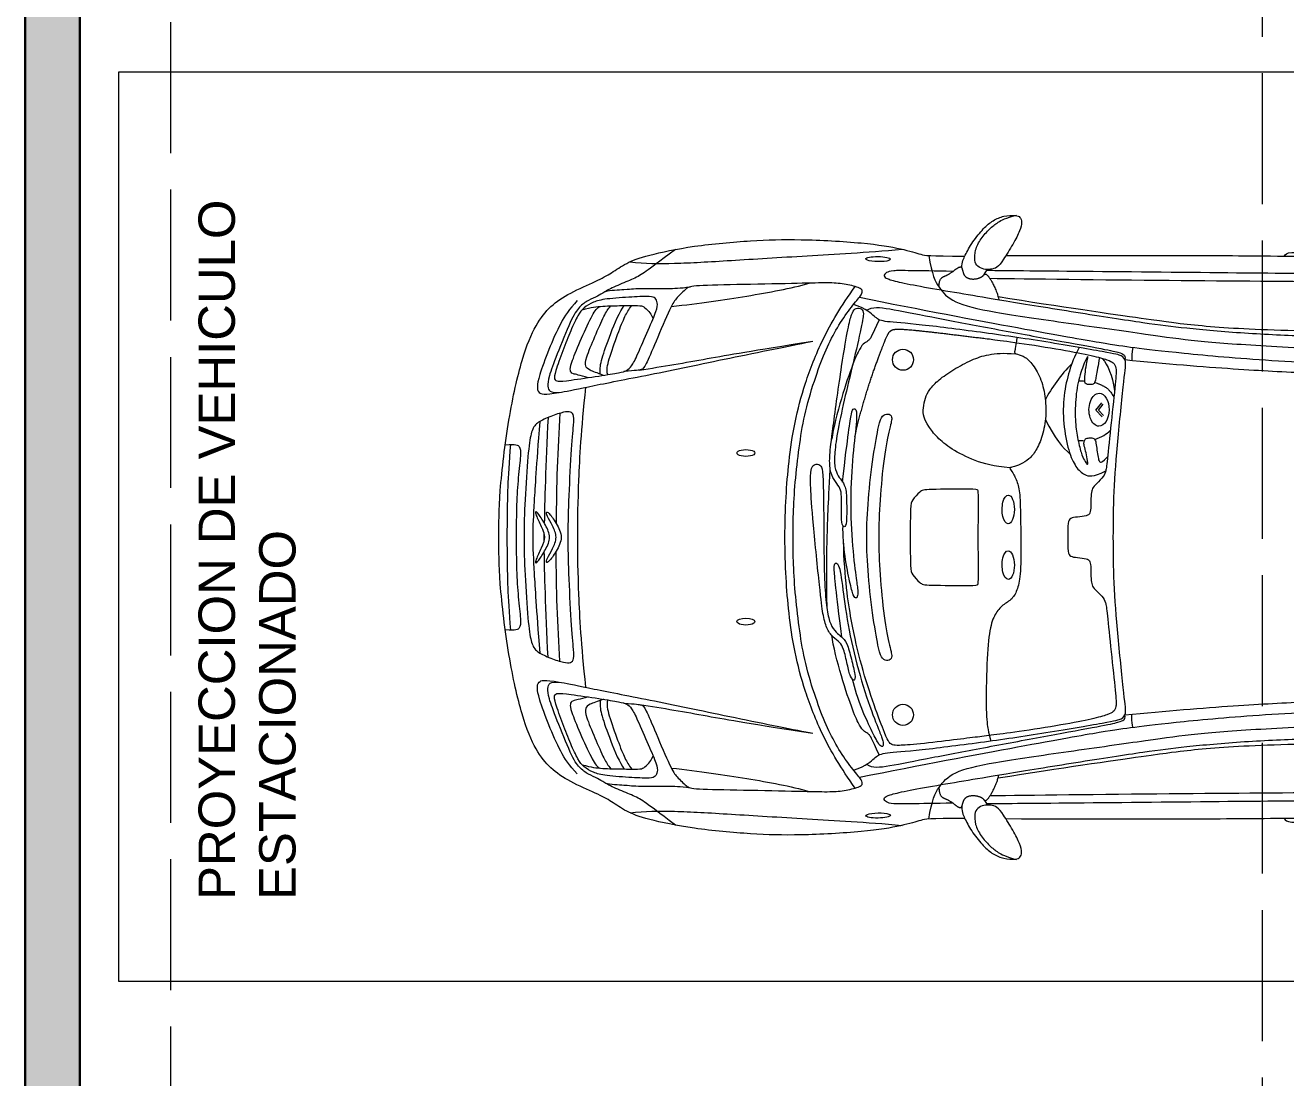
# Model space of a CAD drawing. Header units: metres. Extents: x 42 to 294, y -52 to 32.
# Drawn here: x 131.493 to 134.957, y -16.88 to -13.987 of the extents above; entities that cross this region are included whole.
import ezdxf

# ---------------------------------------------------------------- set-up
doc = ezdxf.new("R2010")
doc.units = ezdxf.units.M
doc.header["$LTSCALE"] = 0.15
doc.linetypes.add('ACAD_ISO02W100', pattern=[15, 12, -3])
doc.layers.get('0').update_dxf_attribs({"lineweight": 20})
for name, color, linetype, lineweight in [('A-WALL', 2, 'Continuous', 30), ('L-DETLGEM', 6, 'Continuous', 9), ('Vista', 2, 'Continuous', 20)]:
    doc.layers.add(name, color=color, linetype=linetype, lineweight=lineweight)
doc.layers.add('MUROS', color=11, linetype='Continuous')
doc.styles.get("Standard").update_dxf_attribs({"font": 'arial.ttf', "height": 0.15})

# ---------------------------------------------------------------- blocks, each defined once
blk = doc.blocks.new('Coche _3_ - Coche _3_-12-01 P_Baja')
at = {"layer": 'L-DETLGEM'}
for p, q in [((-0.172, -0.331), (-0.1895, -0.3494)), ((-0.1681, -0.3348), (-0.1822, -0.3497)), ((-0.1895, -0.3494), (-0.1729, -0.3696)), ((-0.1822, -0.3497), (-0.1687, -0.3661))]:
    blk.add_line(p, q, dxfattribs=at)
for centre, start, end in [((-0.7194, 0.488), 0, 180), ((-0.7194, 0.488), 180, 360), ((-0.7194, -0.488), 0, 180), ((-0.7194, -0.488), 180, 360)]:
    blk.add_arc(centre, 0.0289, start, end, dxfattribs=at)
for centre, major_axis, ratio, start_param, end_param in [((-0.7879, 0.7646), (-0.0339, 0.0006), 0.206201, 0, 3.141593), ((-0.7879, 0.7646), (-0.0339, 0.0006), 0.206201, 3.141593, 6.283185), ((-1.1512, 0.2317), (0.025, 0), 0.377237, 0, 3.141593), ((-1.1512, 0.2317), (0.025, 0), 0.377237, 3.141593, 6.283185), ((-0.4301, 0.0765), (0.0003, 0.0394), 0.426591, 0, 3.141593), ((-0.4301, 0.0765), (0.0003, 0.0394), 0.426591, 3.141593, 6.283185), ((-0.4301, -0.0765), (-0.0003, 0.0394), 0.426591, 0, 3.141593), ((-0.4301, -0.0765), (-0.0003, 0.0394), 0.426591, 3.141593, 6.283185), ((-1.1512, -0.2317), (0.025, 0), 0.377237, 0, 3.141593), ((-1.1512, -0.2317), (-0.025, 0), 0.377237, 0, 3.141593), ((-0.1805, -0.3506), (-0.0003, 0.0454), 0.607888, 0, 3.141593), ((-0.1805, -0.3506), (-0.0003, 0.0454), 0.607888, 3.141593, 6.283185), ((-0.7879, -0.7646), (0.0339, 0.0006), 0.206201, 0, 3.141593), ((-0.7879, -0.7646), (0.0339, 0.0006), 0.206201, 3.141593, 6.283185)]:
    blk.add_ellipse(centre, major_axis=major_axis, ratio=ratio, start_param=start_param, end_param=end_param, dxfattribs=at)
for points in [[(-0.5578, 0.7404), (-0.5566, 0.7579), (-0.55, 0.7729), (-0.5288, 0.8123), (-0.4976, 0.8503), (-0.472, 0.8714), (-0.4429, 0.8843), (-0.4076, 0.8853), (-0.3969, 0.8808), (-0.3923, 0.8672), (-0.3962, 0.8445), (-0.4166, 0.8066), (-0.4448, 0.7596), (-0.4607, 0.7402), (-0.4785, 0.7357), (-0.4976, 0.736), (-0.5155, 0.7438), (-0.5232, 0.759), (-0.5223, 0.7888), (-0.5057, 0.8212), (-0.4808, 0.8487), (-0.4594, 0.8659), (-0.4374, 0.8775), (-0.4076, 0.8853)], [(-0.5578, 0.7404), (-0.5566, 0.7579), (-0.55, 0.7729), (-0.5288, 0.8123), (-0.4976, 0.8503), (-0.472, 0.8714), (-0.4429, 0.8843), (-0.4076, 0.8853), (-0.3969, 0.8808), (-0.3923, 0.8672), (-0.3962, 0.8445), (-0.4166, 0.8066), (-0.4448, 0.7596), (-0.4607, 0.7402), (-0.4785, 0.7357), (-0.4976, 0.736), (-0.5155, 0.7438), (-0.5232, 0.759), (-0.5223, 0.7888), (-0.5057, 0.8212), (-0.4808, 0.8487), (-0.4594, 0.8659), (-0.4374, 0.8775), (-0.4076, 0.8853)], [(-0.55, 0.7729), (-0.65, 0.7729), (-0.6663, 0.7759), (-0.7175, 0.7929), (-0.8198, 0.81), (-1.0106, 0.8203), (-1.1307, 0.8166), (-1.2989, 0.8018), (-1.4279, 0.7744), (-1.4809, 0.7541), (-1.521, 0.7256), (-1.558, 0.7055), (-1.6373, 0.6717), (-1.689, 0.6358), (-1.7281, 0.5883), (-1.7662, 0.4985), (-1.8043, 0.3312), (-1.8307, 0.1104), (-1.8296, 0), (-1.8307, -0.1104), (-1.8043, -0.3312), (-1.7662, -0.4985), (-1.7281, -0.5883), (-1.689, -0.6358), (-1.6373, -0.6717), (-1.558, -0.7055), (-1.521, -0.7256), (-1.4809, -0.7541), (-1.4279, -0.7744), (-1.2989, -0.8018), (-1.1307, -0.8166), (-1.0106, -0.8203), (-0.8198, -0.81), (-0.7175, -0.7929), (-0.6663, -0.7759), (-0.65, -0.7729), (-0.55, -0.7729)], [(-0.4369, 0.7733), (-0.1961, 0.7738), (0.032, 0.7743), (0.2734, 0.7727), (0.6213, 0.7691), (0.7871, 0.7691), (0.8138, 0.7743), (0.9084, 0.7906), (1.0346, 0.8011), (1.1678, 0.8028), (1.3345, 0.7959), (1.445, 0.7842), (1.5003, 0.7732), (1.5992, 0.7395), (1.7068, 0.6947), (1.7502, 0.6717), (1.7578, 0.6636), (1.7671, 0.6409), (1.7933, 0.5351), (1.8088, 0.4246), (1.8255, 0.2637), (1.8302, 0.0996), (1.8299, -0.0003), (1.8302, -0.0996), (1.8255, -0.2637), (1.8088, -0.4246), (1.7933, -0.5351), (1.7671, -0.6409), (1.7578, -0.6636), (1.7502, -0.6717), (1.7068, -0.6947), (1.5992, -0.7395), (1.5003, -0.7732), (1.445, -0.7842), (1.3345, -0.7959), (1.1678, -0.8028), (1.0346, -0.8011), (0.9084, -0.7906), (0.8138, -0.7743), (0.7871, -0.7691), (0.6213, -0.7691), (0.2734, -0.7727), (0.032, -0.7743), (-0.1961, -0.7738), (-0.4369, -0.7733)], [(-1.345, 0.7911), (-1.3935, 0.755), (-1.4292, 0.7267), (-1.4575, 0.7109), (-1.5049, 0.6926), (-1.5432, 0.6735), (-1.5565, 0.6627), (-1.5848, 0.6519), (-1.6089, 0.6344), (-1.6305, 0.6028), (-1.6729, 0.4956), (-1.6946, 0.4391), (-1.6962, 0.4133), (-1.6921, 0.4), (-1.668, 0.395), (-1.5831, 0.415), (-1.4109, 0.4474), (-1.1864, 0.4948), (-1.0134, 0.5297), (-0.9676, 0.5388)], [(-1.4697, 0.7572), (-1.4282, 0.7523), (-1.3539, 0.7515), (-1.201, 0.7602), (-0.9875, 0.7739), (-0.8245, 0.7825), (-0.7214, 0.7919)], [(-0.6483, 0.7745), (-0.6402, 0.7209), (-0.6214, 0.6857), (-0.5859, 0.6445), (-0.4823, 0.6198), (-0.2677, 0.589), (-0.0321, 0.5557), (0.079, 0.5397), (0.2615, 0.5261), (0.5459, 0.5125), (0.6002, 0.51), (0.6199, 0.5187), (0.6285, 0.5433), (0.6248, 0.6654), (0.6217, 0.7695)], [(0.3287, 0.772), (0.3307, 0.7792), (0.3388, 0.7835), (0.4148, 0.7845), (0.5051, 0.7845), (0.548, 0.7835), (0.5605, 0.7806), (0.5641, 0.7748), (0.5637, 0.7699)], [(-0.5819, 0.7309), (-0.6328, 0.7318), (-0.7084, 0.7327), (-0.7486, 0.7335), (-0.7666, 0.7281), (-0.7737, 0.7181), (-0.7649, 0.7105), (-0.7298, 0.7009), (-0.6542, 0.6863), (-0.5513, 0.6692), (-0.4556, 0.653), (-0.2417, 0.6182), (-0.0415, 0.5873), (0.0478, 0.5759), (0.217, 0.5605), (0.3995, 0.5525), (0.5258, 0.5521), (0.5488, 0.5526), (0.5582, 0.5563), (0.5615, 0.5676), (0.5507, 0.6135), (0.5366, 0.6707), (0.5291, 0.7045), (0.5249, 0.719), (0.516, 0.7241), (0.4883, 0.7237), (0.2096, 0.7262), (-0.2835, 0.7311), (-0.4612, 0.7326), (-0.4894, 0.733)], [(-0.6211, 0.689), (-0.6206, 0.6927), (-0.6197, 0.6983), (-0.6186, 0.7029), (-0.6174, 0.7064), (-0.6161, 0.7092), (-0.6146, 0.7114), (-0.613, 0.713), (-0.6114, 0.7143), (-0.6097, 0.7154), (-0.6079, 0.7164), (-0.606, 0.7172), (-0.6041, 0.7181), (-0.6021, 0.7189), (-0.5999, 0.7199), (-0.5977, 0.7209), (-0.5954, 0.7221), (-0.593, 0.7234), (-0.5905, 0.7249), (-0.588, 0.7266), (-0.5855, 0.7283), (-0.5831, 0.73), (-0.5807, 0.7317), (-0.5785, 0.7334), (-0.5765, 0.7349), (-0.5746, 0.7363), (-0.5729, 0.7376), (-0.5714, 0.7387), (-0.57, 0.7396), (-0.5687, 0.7405), (-0.5675, 0.7412), (-0.5664, 0.7418), (-0.5653, 0.7423), (-0.5642, 0.7427), (-0.5632, 0.7429), (-0.5622, 0.743), (-0.5613, 0.743), (-0.5604, 0.7428), (-0.5596, 0.7424), (-0.5588, 0.7418), (-0.5581, 0.7409), (-0.5575, 0.7398), (-0.557, 0.7386), (-0.5565, 0.7371), (-0.5561, 0.7355), (-0.5556, 0.7338), (-0.5551, 0.732), (-0.5546, 0.7301), (-0.554, 0.7281), (-0.5534, 0.7262), (-0.5526, 0.7243), (-0.5518, 0.7224), (-0.5508, 0.7206), (-0.5496, 0.7189), (-0.5482, 0.7172), (-0.5467, 0.7157), (-0.5449, 0.7144), (-0.5429, 0.7132), (-0.5406, 0.7122), (-0.5382, 0.7113), (-0.5356, 0.7107), (-0.5329, 0.7102), (-0.5301, 0.7099), (-0.5273, 0.7098), (-0.5244, 0.7098), (-0.5215, 0.7101), (-0.5187, 0.7104), (-0.5159, 0.711), (-0.5132, 0.7116), (-0.5107, 0.7124), (-0.5084, 0.7132), (-0.5063, 0.7141), (-0.5044, 0.7151), (-0.5028, 0.716), (-0.5014, 0.717), (-0.5003, 0.7179), (-0.4993, 0.7189), (-0.4985, 0.7198), (-0.4977, 0.7206), (-0.497, 0.7213), (-0.4963, 0.722), (-0.4956, 0.7225), (-0.4948, 0.723), (-0.494, 0.7232), (-0.4931, 0.7233), (-0.4922, 0.7233), (-0.4912, 0.723), (-0.4902, 0.7225), (-0.4891, 0.7218), (-0.4879, 0.7209), (-0.4867, 0.7196), (-0.4853, 0.718), (-0.4838, 0.7161), (-0.4822, 0.7137), (-0.4804, 0.7109), (-0.4784, 0.7077), (-0.4761, 0.7039), (-0.4737, 0.6996), (-0.4711, 0.6947), (-0.4683, 0.6893), (-0.4656, 0.6832), (-0.4629, 0.6766), (-0.4602, 0.6693), (-0.4578, 0.6615), (-0.4556, 0.653)], [(-0.4959, 0.7223), (-0.4912, 0.7292), (-0.4912, 0.7292), (-0.4881, 0.7361)], [(-1.4866, 0.4555), (-1.4528, 0.4584), (-1.4365, 0.4598), (-1.4279, 0.4683), (-1.4011, 0.5324), (-1.3559, 0.639), (-1.3428, 0.6567), (-1.3121, 0.6868), (-1.2996, 0.692), (-1.1628, 0.6946), (-0.9943, 0.698), (-0.9223, 0.7), (-0.8823, 0.6973), (-0.8365, 0.6862), (-0.8293, 0.6777), (-0.8339, 0.6646), (-0.864, 0.6306), (-0.9007, 0.5769), (-0.9308, 0.5178), (-0.9589, 0.4445), (-0.9897, 0.345), (-1.0034, 0.2591), (-1.0152, 0.1623), (-1.0211, 0.072), (-1.0218, 0), (-1.0211, -0.072), (-1.0152, -0.1623), (-1.0034, -0.2591), (-0.9897, -0.345), (-0.9589, -0.4445), (-0.9308, -0.5178), (-0.9007, -0.5769), (-0.864, -0.6306), (-0.8339, -0.6646), (-0.8293, -0.6777), (-0.8365, -0.6862), (-0.8823, -0.6973), (-0.9223, -0.7), (-0.9943, -0.698), (-1.1628, -0.6946), (-1.2996, -0.692), (-1.3121, -0.6868), (-1.3428, -0.6567), (-1.3559, -0.639), (-1.4011, -0.5324), (-1.4279, -0.4683), (-1.4365, -0.4598), (-1.4528, -0.4584), (-1.4866, -0.4555)], [(-1.3564, 0.6343), (-1.2776, 0.6427), (-1.1449, 0.6629), (-1.028, 0.6838), (-0.9773, 0.6985)], [(0.5018, 0.7014), (0.3413, 0.703), (0.0432, 0.7043), (-0.3794, 0.7097), (-0.4804, 0.7109)], [(-0.4578, 0.6615), (-0.282, 0.6335), (-0.0064, 0.5937), (0.0582, 0.586), (0.146, 0.5772), (0.256, 0.5714), (0.4208, 0.5661), (0.5255, 0.5655), (0.5399, 0.5657), (0.5445, 0.5719), (0.5428, 0.5838), (0.5276, 0.6306), (0.5075, 0.6819), (0.5018, 0.6962), (0.5014, 0.704), (0.5059, 0.7093), (0.5092, 0.7171), (0.5087, 0.7236)], [(-1.5373, 0.6759), (-1.5242, 0.6793), (-1.4767, 0.6809), (-1.4636, 0.6835), (-1.4307, 0.684), (-1.3631, 0.684), (-1.3334, 0.684), (-1.3037, 0.6888)], [(-0.8507, 0.6892), (-0.89, 0.6348), (-0.944, 0.5427), (-0.9901, 0.4207), (-1.0181, 0.3167), (-1.0341, 0.2047), (-1.0411, 0.1146), (-1.0451, 0), (-1.0411, -0.1146), (-1.0341, -0.2047), (-1.0181, -0.3167), (-0.9901, -0.4207), (-0.944, -0.5427), (-0.89, -0.6348), (-0.8507, -0.6892)], [(-0.8393, 0.6596), (-0.6705, 0.6256), (-0.3619, 0.5678), (-0.1561, 0.5312), (-0.0926, 0.5227), (0.0328, 0.5072), (0.2837, 0.4847), (0.5994, 0.472), (0.9697, 0.462), (1.2573, 0.4563), (1.4779, 0.4501)], [(-1.6145, 0.6505), (-1.6376, 0.6267), (-1.66, 0.5914), (-1.6939, 0.5164), (-1.7213, 0.4385), (-1.7256, 0.414), (-1.7227, 0.3967), (-1.7061, 0.3902), (-1.6642, 0.3984)], [(-1.5849, 0.4387), (-1.6089, 0.4455), (-1.6298, 0.4492), (-1.6347, 0.4573), (-1.6335, 0.4737), (-1.6081, 0.5367), (-1.5741, 0.6111), (-1.5623, 0.6279), (-1.554, 0.6344)], [(-1.6013, 0.6252), (-1.5762, 0.6324), (-1.5467, 0.6357), (-1.4907, 0.6369), (-1.4424, 0.6373), (-1.433, 0.6353), (-1.4174, 0.621), (-1.4109, 0.6115), (-1.4059, 0.6016)], [(-1.5427, 0.4451), (-1.5602, 0.452), (-1.5836, 0.459), (-1.593, 0.4696), (-1.5926, 0.4888), (-1.5664, 0.5518), (-1.539, 0.6136), (-1.5308, 0.6267), (-1.522, 0.6361)], [(-1.5515, 0.4486), (-1.5529, 0.4651), (-1.5492, 0.4856), (-1.5255, 0.5551), (-1.498, 0.621), (-1.4855, 0.6369)], [(-1.531, 0.447), (-1.5345, 0.4606), (-1.53, 0.4831), (-1.5025, 0.5629), (-1.4825, 0.6111), (-1.4739, 0.625), (-1.4648, 0.637)], [(-0.8551, 0.64), (-0.8176, 0.6268), (-0.7962, 0.6043), (-0.7783, 0.592), (-0.7019, 0.5886), (-0.5155, 0.565), (-0.3426, 0.5404), (-0.1427, 0.5056), (-0.118, 0.5), (-0.1046, 0.4865), (-0.1102, 0.4528), (-0.1293, 0.2665), (-0.1405, 0.1217), (-0.1416, 0), (-0.1405, -0.1217), (-0.1293, -0.2665), (-0.1102, -0.4528), (-0.1046, -0.4865), (-0.118, -0.5), (-0.1427, -0.5056), (-0.3426, -0.5404), (-0.5155, -0.565), (-0.7019, -0.5886), (-0.7783, -0.592), (-0.7962, -0.6043), (-0.8176, -0.6268), (-0.8551, -0.64)], [(-0.8194, 0.624), (-0.8033, 0.6344), (-0.7659, 0.6305), (-0.6465, 0.6064), (-0.4901, 0.5768), (-0.3176, 0.5449), (-0.1703, 0.5179), (-0.1226, 0.5076), (-0.1116, 0.5022), (-0.108, 0.4959), (-0.1093, 0.4884)], [(-0.7845, 0.598), (-0.8066, 0.5507), (-0.812, 0.5398), (-0.8257, 0.5354), (-0.8383, 0.5196), (-0.8553, 0.4824), (-0.8887, 0.3871), (-0.9111, 0.299), (-0.9153, 0.2694)], [(-0.8874, 0.2745), (-0.8964, 0.2084), (-0.9052, 0.1263), (-0.9096, 0.0821), (-0.9061, 0.068), (-0.8928, 0.0733), (-0.8822, 0.1651), (-0.8637, 0.2844), (-0.8292, 0.4133), (-0.7903, 0.5197), (-0.777, 0.5498), (-0.7726, 0.5692), (-0.7746, 0.5769), (-0.7839, 0.5732), (-0.8019, 0.5397), (-0.8323, 0.4753), (-0.8527, 0.4152), (-0.8578, 0.3909)], [(-0.8516, -0.2762), (-0.8512, -0.2778), (-0.8477, -0.2935), (-0.8442, -0.3087), (-0.8405, -0.3235), (-0.8367, -0.338), (-0.8329, -0.3523), (-0.8288, -0.3665), (-0.8247, -0.3806), (-0.8205, -0.3946), (-0.8162, -0.4084), (-0.8119, -0.4219), (-0.8075, -0.435), (-0.8032, -0.4478), (-0.799, -0.4602), (-0.7947, -0.4721), (-0.7906, -0.4834), (-0.7867, -0.4942), (-0.7829, -0.5042), (-0.7794, -0.5135), (-0.7761, -0.522), (-0.7731, -0.5295), (-0.7704, -0.5362), (-0.7681, -0.5418), (-0.7661, -0.5466), (-0.7644, -0.5505), (-0.7629, -0.5537), (-0.7616, -0.5564), (-0.7605, -0.5586), (-0.7594, -0.5604), (-0.7584, -0.5619), (-0.7575, -0.5632), (-0.7565, -0.5644), (-0.7555, -0.5655), (-0.7545, -0.5664), (-0.7535, -0.5672), (-0.7525, -0.568), (-0.7514, -0.5686), (-0.7503, -0.5692), (-0.7491, -0.5698), (-0.7479, -0.5703), (-0.7465, -0.5707), (-0.7449, -0.5711), (-0.7431, -0.5714), (-0.741, -0.5716), (-0.7385, -0.5718), (-0.7356, -0.5719), (-0.7324, -0.572), (-0.7286, -0.572), (-0.7242, -0.5718), (-0.7191, -0.5716), (-0.7134, -0.5713), (-0.7068, -0.5708), (-0.6993, -0.5702), (-0.6909, -0.5695), (-0.6814, -0.5686), (-0.6711, -0.5675), (-0.6599, -0.5663), (-0.6481, -0.565), (-0.6357, -0.5636), (-0.6228, -0.5621), (-0.6096, -0.5606), (-0.5961, -0.559), (-0.5825, -0.5573), (-0.5687, -0.5556), (-0.5548, -0.5539), (-0.5406, -0.5522), (-0.5263, -0.5504), (-0.5118, -0.5487), (-0.4971, -0.5469), (-0.4821, -0.5451), (-0.4098, -0.5357), (-0.2768, -0.5152), (-0.196, -0.4988), (-0.1543, -0.4872), (-0.1406, -0.4798), (-0.1327, -0.4682), (-0.1337, -0.4344), (-0.148, -0.3134), (-0.1585, -0.2015), (-0.1622, -0.1788), (-0.1701, -0.163), (-0.1934, -0.1424), (-0.2001, -0.1316), (-0.2028, -0.1158), (-0.2028, -0.0842), (-0.2044, -0.0652), (-0.2128, -0.0583), (-0.2413, -0.0557), (-0.2603, -0.053), (-0.2661, -0.0435), (-0.2667, 0), (-0.2661, 0.0435), (-0.2603, 0.053), (-0.2413, 0.0557), (-0.2128, 0.0583), (-0.2044, 0.0652), (-0.2028, 0.0842), (-0.2028, 0.1158), (-0.2001, 0.1316), (-0.1934, 0.1424), (-0.1701, 0.163), (-0.1622, 0.1788), (-0.1585, 0.2015), (-0.148, 0.3134), (-0.1337, 0.4344), (-0.1327, 0.4682), (-0.1406, 0.4798), (-0.1543, 0.4872), (-0.196, 0.4988), (-0.2768, 0.5152), (-0.4098, 0.5357), (-0.4821, 0.5451), (-0.5224, 0.5499), (-0.5974, 0.5593), (-0.7019, 0.5712), (-0.7403, 0.5726), (-0.7508, 0.5698), (-0.7584, 0.5636), (-0.7664, 0.547), (-0.7982, 0.4654), (-0.8344, 0.3528), (-0.8614, 0.2372), (-0.88, 0.1152), (-0.883, 0.0094)], [(-0.4065, -0.5492), (-0.4099, -0.5177), (-0.4142, -0.5095), (-0.411, -0.5038), (-0.3892, -0.5004), (-0.3655, -0.4805), (-0.3402, -0.4398), (-0.3281, -0.3889), (-0.3247, -0.3331), (-0.3354, -0.2774), (-0.3538, -0.2359), (-0.3727, -0.2141), (-0.3965, -0.1996), (-0.4193, -0.1928), (-0.426, -0.1912), (-0.4256, -0.1876), (-0.4156, -0.1755), (-0.401, -0.1428), (-0.3968, -0.1047), (-0.3953, 0), (-0.3953, 0.1023), (-0.4038, 0.1423), (-0.4183, 0.1713), (-0.4456, 0.1849), (-0.4669, 0.2105), (-0.4814, 0.248), (-0.4899, 0.3382), (-0.4916, 0.4903), (-0.4855, 0.5319), (-0.4821, 0.5451), (-0.4779, 0.5594)], [(-0.4065, -0.5492), (-0.4099, -0.5177), (-0.4142, -0.5095), (-0.411, -0.5038), (-0.3892, -0.5004), (-0.3655, -0.4805), (-0.3402, -0.4398), (-0.3281, -0.3889), (-0.3247, -0.3331), (-0.3354, -0.2774), (-0.3538, -0.2359), (-0.3727, -0.2141), (-0.3965, -0.1996), (-0.4193, -0.1928), (-0.426, -0.1912), (-0.4256, -0.1876), (-0.4156, -0.1755), (-0.401, -0.1428), (-0.3968, -0.1047), (-0.3953, 0), (-0.3953, 0.1023), (-0.4038, 0.1423), (-0.4183, 0.1713), (-0.4456, 0.1849), (-0.4669, 0.2105), (-0.4814, 0.248), (-0.4899, 0.3382), (-0.4916, 0.4903), (-0.4855, 0.5319), (-0.4821, 0.5451), (-0.4779, 0.5594)], [(-1.4441, 0.4597), (-1.379, 0.4693), (-1.2565, 0.4912), (-1.138, 0.5124), (-0.9676, 0.5388)], [(-0.088, 0.5223), (-0.0903, 0.502), (-0.0903, 0.502), (-0.0904, 0.4865)], [(-0.1093, 0.4884), (0.0033, 0.4768), (0.2114, 0.4609), (0.3836, 0.4519), (0.6568, 0.4429), (0.9817, 0.4332), (1.2872, 0.4263), (1.3521, 0.4247)], [(-1.591, 0.4124), (-1.6037, 0.2916), (-1.6117, 0.1463), (-1.6144, 0), (-1.6117, -0.1463), (-1.6037, -0.2916), (-1.591, -0.4124)], [(-0.8738, 0.2932), (-0.8693, 0.3035), (-0.861, 0.3347), (-0.8495, 0.3815), (-0.8522, 0.3974), (-0.8646, 0.3851), (-0.8716, 0.3515), (-0.8831, 0.3029), (-0.892, 0.2897), (-0.9123, 0.2747), (-0.93, 0.2508), (-0.9397, 0.2128), (-0.9467, 0.1554), (-0.968, -0.0524), (-0.9721, -0.1143), (-0.973, -0.1358)], [(-1.7581, 0.1042), (-1.7561, 0.1434), (-1.7501, 0.2347), (-1.7419, 0.2892), (-1.7301, 0.3128), (-1.6992, 0.3282), (-1.6565, 0.3437), (-1.6356, 0.3464), (-1.6238, 0.34), (-1.6238, 0.3164), (-1.6311, 0.2402), (-1.6384, 0.0895), (-1.6402, 0), (-1.639, -0.0597), (-1.6375, -0.0997)], [(-1.7176, -0.3183), (-1.7277, -0.19), (-1.734, -0.0893), (-1.7385, 0), (-1.734, 0.0893), (-1.7277, 0.19), (-1.7176, 0.3183)], [(-1.6949, 0.3292), (-1.7017, 0.2008), (-1.7046, 0.0894), (-1.7052, 0.0396)], [(-1.6622, 0.3409), (-1.6688, 0.243), (-1.6724, 0.1394), (-1.6724, 0.0397)], [(-0.7821, 0.103), (-0.7796, 0.1401), (-0.7725, 0.2223), (-0.7545, 0.3062), (-0.747, 0.3328), (-0.7608, 0.3413), (-0.7768, 0.3349), (-0.7853, 0.3147), (-0.8012, 0.2276), (-0.8161, 0.1011), (-0.8204, 0), (-0.8175, -0.0674), (-0.8143, -0.1053)], [(-0.973, -0.1358), (-0.9738, -0.1573), (-0.9733, -0.1814), (-0.9688, -0.1982), (-0.9538, -0.2026), (-0.9414, -0.1955), (-0.9388, -0.169), (-0.937, -0.0639), (-0.937, 0.043), (-0.9344, 0.1422), (-0.9282, 0.2031), (-0.9194, 0.2411), (-0.9026, 0.2623), (-0.8884, 0.2729), (-0.8784, 0.2829), (-0.8738, 0.2932)], [(-1.8117, -0.2542), (-1.7828, -0.2565), (-1.7719, -0.2511), (-1.7691, -0.2311), (-1.7773, -0.1648), (-1.7819, -0.0922), (-1.7828, 0), (-1.7819, 0.0922), (-1.7773, 0.1648), (-1.7691, 0.2311), (-1.7719, 0.2511), (-1.7828, 0.2565), (-1.8117, 0.2542)], [(-1.7973, 0.2554), (-1.8055, 0.1558), (-1.8064, 0.055), (-1.8073, 0), (-1.8064, -0.055), (-1.8055, -0.1558), (-1.7973, -0.2554)], [(-0.9282, 0.1961), (-0.9287, 0.096), (-0.9287, 0.0405), (-0.9277, 0), (-0.9252, -0.0844), (-0.9192, -0.1867)], [(-0.8853, -0.1516), (-0.8784, -0.2179), (-0.8675, -0.2998), (-0.8613, -0.3438), (-0.8545, -0.3567), (-0.8429, -0.3484), (-0.8544, -0.2566), (-0.8646, -0.1364), (-0.8617, -0.0029), (-0.8492, 0.1097), (-0.8434, 0.142), (-0.8437, 0.1619), (-0.8475, 0.1689), (-0.8557, 0.1631), (-0.8652, 0.1263), (-0.8794, 0.0565), (-0.885, -0.0067), (-0.8842, -0.0315)], [(-1.6375, -0.0997), (-1.636, -0.1397), (-1.6311, -0.2402), (-1.6238, -0.3164), (-1.6238, -0.34), (-1.6356, -0.3464), (-1.6565, -0.3437), (-1.6992, -0.3282), (-1.7301, -0.3128), (-1.7419, -0.2892), (-1.7501, -0.2347), (-1.7592, -0.0977), (-1.7619, 0), (-1.7601, 0.0651), (-1.7581, 0.1042)], [(-0.6985, 0.0766), (-0.6979, 0.0932), (-0.6964, 0.0999), (-0.6709, 0.1283), (-0.6602, 0.1319), (-0.5204, 0.1331), (-0.5127, 0.1307), (-0.5116, 0.1206), (-0.5127, 0), (-0.512, -0.0804), (-0.512, -0.1022)], [(-1.7138, 0.0298), (-1.7188, 0.0406), (-1.7301, 0.0647), (-1.7301, 0.0718), (-1.7229, 0.0682), (-1.701, 0.033), (-1.6858, 0), (-1.696, -0.022), (-1.7022, -0.0334)], [(-1.6727, 0.0382), (-1.6797, 0.0499), (-1.6943, 0.0705), (-1.701, 0.0691), (-1.6984, 0.0607), (-1.6827, 0.0316), (-1.668, 0), (-1.6778, -0.0211), (-1.6829, -0.0312)], [(-0.8143, -0.1053), (-0.8112, -0.1433), (-0.8012, -0.2276), (-0.7853, -0.3147), (-0.7768, -0.3349), (-0.7608, -0.3413), (-0.747, -0.3328), (-0.7545, -0.3062), (-0.7725, -0.2223), (-0.7832, -0.099), (-0.7874, 0), (-0.7846, 0.066), (-0.7821, 0.103)], [(-0.512, -0.1022), (-0.512, -0.124), (-0.5127, -0.1307), (-0.5204, -0.1331), (-0.6602, -0.1319), (-0.6709, -0.1283), (-0.6964, -0.0999), (-0.6987, -0.0899), (-0.6999, 0), (-0.6991, 0.0599), (-0.6985, 0.0766)], [(-1.6829, -0.0312), (-1.6879, -0.0413), (-1.6984, -0.0607), (-1.701, -0.0691), (-1.6943, -0.0705), (-1.6724, -0.0397), (-1.6519, 0), (-1.6656, 0.0264), (-1.6727, 0.0382)], [(-1.6829, -0.0312), (-1.6879, -0.0413), (-1.6984, -0.0607), (-1.701, -0.0691), (-1.6943, -0.0705), (-1.6724, -0.0397), (-1.6519, 0), (-1.6656, 0.0264), (-1.6727, 0.0382)], [(-1.7022, -0.0334), (-1.7083, -0.0447), (-1.7229, -0.0682), (-1.7301, -0.0718), (-1.7301, -0.0647), (-1.7131, -0.0285), (-1.7001, 0), (-1.7088, 0.019), (-1.7138, 0.0298)], [(-1.7066, -0.0129), (-1.7067, -0.0041), (-1.7067, -0.0041), (-1.7067, 0.0127)], [(-0.8766, -0.1302), (-0.8746, -0.1191), (-0.874, -0.0868), (-0.8739, -0.0386), (-0.8803, -0.0238), (-0.8894, -0.0387), (-0.8883, -0.073), (-0.8879, -0.1229), (-0.8934, -0.1379), (-0.9095, -0.1573), (-0.921, -0.1847), (-0.9215, -0.2239), (-0.9147, -0.2814), (-0.886, -0.4883), (-0.8753, -0.5493), (-0.8711, -0.5704)], [(-1.6949, -0.3292), (-1.7017, -0.2008), (-1.7046, -0.0894), (-1.7052, -0.0396)], [(-1.6622, -0.3409), (-1.6688, -0.243), (-1.6724, -0.1394), (-1.6724, -0.0397)], [(-0.8711, -0.5704), (-0.8668, -0.5915), (-0.8605, -0.6148), (-0.8523, -0.6301), (-0.8366, -0.6308), (-0.8263, -0.621), (-0.83, -0.5946), (-0.8532, -0.4921), (-0.8786, -0.3883), (-0.8996, -0.2913), (-0.908, -0.2306), (-0.9084, -0.1916), (-0.8972, -0.167), (-0.8859, -0.1534), (-0.8786, -0.1413), (-0.8766, -0.1302)], [(-0.2352, -0.5215), (-0.249, -0.4963), (-0.2627, -0.4587), (-0.2791, -0.3909), (-0.2798, -0.3128), (-0.2648, -0.234), (-0.2442, -0.1909), (-0.2216, -0.1703), (-0.1976, -0.1642), (-0.1622, -0.1824)], [(-0.426, -0.1912), (-0.4693, -0.1946), (-0.5236, -0.2092), (-0.5884, -0.2428), (-0.6274, -0.2752), (-0.6501, -0.3059), (-0.6635, -0.3304), (-0.6642, -0.3554), (-0.6587, -0.3835), (-0.6477, -0.406), (-0.6226, -0.4323), (-0.5817, -0.461), (-0.5292, -0.489), (-0.4877, -0.5031), (-0.4425, -0.5074), (-0.411, -0.5038)], [(-0.1794, -0.4939), (-0.1831, -0.4706), (-0.1891, -0.4398), (-0.1922, -0.4221), (-0.1983, -0.42), (-0.2084, -0.4191), (-0.2168, -0.4214), (-0.2201, -0.4264), (-0.2201, -0.4339), (-0.2178, -0.462), (-0.2123, -0.4885), (-0.2113, -0.4943), (-0.2116, -0.4976), (-0.2137, -0.4947), (-0.2343, -0.4482), (-0.2454, -0.3889), (-0.2467, -0.319), (-0.2403, -0.2749), (-0.2295, -0.2294), (-0.2208, -0.2102), (-0.2127, -0.1991), (-0.2109, -0.2013), (-0.2119, -0.2088), (-0.2155, -0.2325), (-0.2221, -0.252), (-0.2221, -0.2618), (-0.22, -0.2694), (-0.212, -0.2736), (-0.1958, -0.2732), (-0.1899, -0.2673), (-0.1878, -0.2507), (-0.1848, -0.2287), (-0.1818, -0.2108), (-0.1772, -0.2049), (-0.1708, -0.2075), (-0.1569, -0.2209)], [(-0.328, -0.3227), (-0.3038, -0.2743), (-0.2782, -0.244), (-0.2604, -0.2292)], [(-0.7845, -0.598), (-0.8066, -0.5507), (-0.812, -0.5398), (-0.8257, -0.5354), (-0.8383, -0.5196), (-0.8553, -0.4824), (-0.8887, -0.3871), (-0.9111, -0.299), (-0.9153, -0.2694)], [(-0.2379, -0.2663), (-0.2282, -0.2658), (-0.2282, -0.2658), (-0.2209, -0.2655)], [(-0.1924, -0.269), (-0.1734, -0.2755), (-0.1594, -0.2835), (-0.1496, -0.2934)], [(-0.2558, -0.4759), (-0.2848, -0.4495), (-0.3121, -0.4085), (-0.3283, -0.378)], [(-1.6145, -0.6505), (-1.6376, -0.6267), (-1.66, -0.5914), (-1.6939, -0.5164), (-1.7213, -0.4385), (-1.7256, -0.414), (-1.7227, -0.3967), (-1.7061, -0.3902), (-1.6642, -0.3984)], [(-1.345, -0.7911), (-1.3935, -0.755), (-1.4292, -0.7267), (-1.4575, -0.7109), (-1.5049, -0.6926), (-1.5432, -0.6735), (-1.5565, -0.6627), (-1.5848, -0.6519), (-1.6089, -0.6344), (-1.6305, -0.6028), (-1.6729, -0.4956), (-1.6946, -0.4391), (-1.6962, -0.4133), (-1.6921, -0.4), (-1.668, -0.395), (-1.5831, -0.415), (-1.4109, -0.4474), (-1.1864, -0.4948), (-1.0134, -0.5297), (-0.9676, -0.5388)], [(-0.1924, -0.4256), (-0.1893, -0.4247), (-0.1857, -0.4235), (-0.1823, -0.4222), (-0.1791, -0.4209), (-0.176, -0.4195), (-0.1731, -0.4181), (-0.1702, -0.4166), (-0.1675, -0.4152), (-0.1649, -0.4137), (-0.1625, -0.4122), (-0.1601, -0.4107), (-0.1577, -0.4091), (-0.1553, -0.407), (-0.1528, -0.4045), (-0.15, -0.4013), (-0.1469, -0.3971), (-0.1435, -0.392), (-0.1396, -0.3856)], [(-0.1715, -0.4918), (-0.156, -0.4719), (-0.1445, -0.447), (-0.1376, -0.4038)], [(-1.5849, -0.4387), (-1.6089, -0.4455), (-1.6298, -0.4492), (-1.6347, -0.4573), (-1.6335, -0.4737), (-1.6081, -0.5367), (-1.5741, -0.6111), (-1.5623, -0.6279), (-1.554, -0.6344)], [(-1.5427, -0.4451), (-1.5602, -0.452), (-1.5836, -0.459), (-1.593, -0.4696), (-1.5926, -0.4888), (-1.5664, -0.5518), (-1.539, -0.6136), (-1.5308, -0.6267), (-1.522, -0.6361)], [(-1.5515, -0.4486), (-1.5529, -0.4651), (-1.5492, -0.4856), (-1.5255, -0.5551), (-1.498, -0.621), (-1.4855, -0.6369)], [(-1.531, -0.447), (-1.5345, -0.4606), (-1.53, -0.4831), (-1.5025, -0.5629), (-1.4825, -0.6111), (-1.4739, -0.625), (-1.4648, -0.637)], [(-0.8393, -0.6596), (-0.6705, -0.6256), (-0.3619, -0.5678), (-0.1561, -0.5312), (-0.0926, -0.5227), (0.0328, -0.5072), (0.2837, -0.4847), (0.5994, -0.472), (0.9697, -0.462), (1.2573, -0.4563), (1.4779, -0.4501)], [(-0.2363, -0.4299), (-0.2257, -0.4297), (-0.2257, -0.4297), (-0.22, -0.4294)], [(-0.1093, -0.4884), (0.0033, -0.4768), (0.2114, -0.4609), (0.3836, -0.4519), (0.6568, -0.4429), (0.9817, -0.4332), (1.2872, -0.4263), (1.3521, -0.4247)], [(-1.4441, -0.4597), (-1.379, -0.4693), (-1.2565, -0.4912), (-1.138, -0.5124), (-0.9676, -0.5388)], [(-0.8194, -0.624), (-0.8033, -0.6344), (-0.7659, -0.6305), (-0.6465, -0.6064), (-0.4901, -0.5768), (-0.3176, -0.5449), (-0.1703, -0.5179), (-0.1226, -0.5076), (-0.1116, -0.5022), (-0.108, -0.4959), (-0.1093, -0.4884)], [(-0.6483, -0.7745), (-0.6402, -0.7209), (-0.6214, -0.6857), (-0.5859, -0.6445), (-0.4823, -0.6198), (-0.2677, -0.589), (-0.0321, -0.5557), (0.079, -0.5397), (0.2615, -0.5261), (0.5459, -0.5125), (0.6002, -0.51), (0.6199, -0.5187), (0.6285, -0.5433), (0.6248, -0.6654), (0.6217, -0.7695)], [(-0.088, -0.5223), (-0.0903, -0.502), (-0.0903, -0.502), (-0.0904, -0.4865)], [(-0.5819, -0.7309), (-0.6328, -0.7318), (-0.7084, -0.7327), (-0.7486, -0.7335), (-0.7666, -0.7281), (-0.7737, -0.7181), (-0.7649, -0.7105), (-0.7298, -0.7009), (-0.6542, -0.6863), (-0.5513, -0.6692), (-0.4556, -0.653), (-0.2417, -0.6182), (-0.0415, -0.5873), (0.0478, -0.5759), (0.217, -0.5605), (0.3995, -0.5525), (0.5258, -0.5521), (0.5488, -0.5526), (0.5582, -0.5563), (0.5615, -0.5676), (0.5507, -0.6135), (0.5366, -0.6707), (0.5291, -0.7045), (0.5249, -0.719), (0.516, -0.7241), (0.4883, -0.7237), (0.2096, -0.7262), (-0.2835, -0.7311), (-0.4612, -0.7326), (-0.4894, -0.733)], [(-0.4578, -0.6615), (-0.282, -0.6335), (-0.0064, -0.5937), (0.0582, -0.586), (0.146, -0.5772), (0.256, -0.5714), (0.4208, -0.5661), (0.5255, -0.5655), (0.5399, -0.5657), (0.5445, -0.5719), (0.5428, -0.5838), (0.5276, -0.6306), (0.5075, -0.6819), (0.5018, -0.6962), (0.5014, -0.704), (0.5059, -0.7093), (0.5092, -0.7171), (0.5087, -0.7236)], [(-1.6013, -0.6252), (-1.5762, -0.6324), (-1.5467, -0.6357), (-1.4907, -0.6369), (-1.4424, -0.6373), (-1.433, -0.6353), (-1.4174, -0.621), (-1.4109, -0.6115), (-1.4059, -0.6016)], [(-1.3564, -0.6343), (-1.2776, -0.6427), (-1.1449, -0.6629), (-1.028, -0.6838), (-0.9773, -0.6985)], [(-0.6211, -0.689), (-0.6206, -0.6927), (-0.6197, -0.6983), (-0.6186, -0.7029), (-0.6174, -0.7064), (-0.6161, -0.7092), (-0.6146, -0.7114), (-0.613, -0.713), (-0.6114, -0.7143), (-0.6097, -0.7154), (-0.6079, -0.7164), (-0.606, -0.7172), (-0.6041, -0.7181), (-0.6021, -0.7189), (-0.5999, -0.7199), (-0.5977, -0.7209), (-0.5954, -0.7221), (-0.593, -0.7234), (-0.5905, -0.7249), (-0.588, -0.7266), (-0.5855, -0.7283), (-0.5831, -0.73), (-0.5807, -0.7317), (-0.5785, -0.7334), (-0.5765, -0.7349), (-0.5746, -0.7363), (-0.5729, -0.7376), (-0.5714, -0.7387), (-0.57, -0.7396), (-0.5687, -0.7405), (-0.5675, -0.7412), (-0.5664, -0.7418), (-0.5653, -0.7423), (-0.5642, -0.7427), (-0.5632, -0.7429), (-0.5622, -0.743), (-0.5613, -0.743), (-0.5604, -0.7428), (-0.5596, -0.7424), (-0.5588, -0.7418), (-0.5581, -0.7409), (-0.5575, -0.7398), (-0.557, -0.7386), (-0.5565, -0.7371), (-0.5561, -0.7355), (-0.5556, -0.7338), (-0.5551, -0.732), (-0.5546, -0.7301), (-0.554, -0.7281), (-0.5534, -0.7262), (-0.5526, -0.7243), (-0.5518, -0.7224), (-0.5508, -0.7206), (-0.5496, -0.7189), (-0.5482, -0.7172), (-0.5467, -0.7157), (-0.5449, -0.7144), (-0.5429, -0.7132), (-0.5406, -0.7122), (-0.5382, -0.7113), (-0.5356, -0.7107), (-0.5329, -0.7102), (-0.5301, -0.7099), (-0.5273, -0.7098), (-0.5244, -0.7098), (-0.5215, -0.7101), (-0.5187, -0.7104), (-0.5159, -0.711), (-0.5132, -0.7116), (-0.5107, -0.7124), (-0.5084, -0.7132), (-0.5063, -0.7141), (-0.5044, -0.7151), (-0.5028, -0.716), (-0.5014, -0.717), (-0.5003, -0.7179), (-0.4993, -0.7189), (-0.4985, -0.7198), (-0.4977, -0.7206), (-0.497, -0.7213), (-0.4963, -0.722), (-0.4956, -0.7225), (-0.4948, -0.723), (-0.494, -0.7232), (-0.4931, -0.7233), (-0.4922, -0.7233), (-0.4912, -0.723), (-0.4902, -0.7225), (-0.4891, -0.7218), (-0.4879, -0.7209), (-0.4867, -0.7196), (-0.4853, -0.718), (-0.4838, -0.7161), (-0.4822, -0.7137), (-0.4804, -0.7109), (-0.4784, -0.7077), (-0.4761, -0.7039), (-0.4737, -0.6996), (-0.4711, -0.6947), (-0.4683, -0.6893), (-0.4656, -0.6832), (-0.4629, -0.6766), (-0.4602, -0.6693), (-0.4578, -0.6615), (-0.4556, -0.653)], [(-1.5373, -0.6759), (-1.5242, -0.6793), (-1.4767, -0.6809), (-1.4636, -0.6835), (-1.4307, -0.684), (-1.3631, -0.684), (-1.3334, -0.684), (-1.3037, -0.6888)], [(-0.4959, -0.7223), (-0.4912, -0.7292), (-0.4912, -0.7292), (-0.4881, -0.7361)], [(0.5018, -0.7014), (0.3413, -0.703), (0.0432, -0.7043), (-0.3794, -0.7097), (-0.4804, -0.7109)], [(-1.4697, -0.7572), (-1.4282, -0.7523), (-1.3539, -0.7515), (-1.201, -0.7602), (-0.9875, -0.7739), (-0.8245, -0.7825), (-0.7214, -0.7919)], [(-0.5578, -0.7404), (-0.5566, -0.7579), (-0.55, -0.7729), (-0.5288, -0.8123), (-0.4976, -0.8503), (-0.472, -0.8714), (-0.4429, -0.8843), (-0.4076, -0.8853), (-0.3969, -0.8808), (-0.3923, -0.8672), (-0.3962, -0.8445), (-0.4166, -0.8066), (-0.4448, -0.7596), (-0.4607, -0.7402), (-0.4785, -0.7357), (-0.4976, -0.736), (-0.5155, -0.7438), (-0.5232, -0.759), (-0.5223, -0.7888), (-0.5057, -0.8212), (-0.4808, -0.8487), (-0.4594, -0.8659), (-0.4374, -0.8775), (-0.4076, -0.8853)], [(0.3287, -0.772), (0.3307, -0.7792), (0.3388, -0.7835), (0.4148, -0.7845), (0.5051, -0.7845), (0.548, -0.7835), (0.5605, -0.7806), (0.5641, -0.7748), (0.5637, -0.7699)]]:
    blk.add_open_spline(points, degree=3, dxfattribs=at)
for points, knots in [([(-1.524, 0.4482), (-1.515, 0.4497), (-1.4927, 0.4536), (-1.4784, 0.4573), (-1.4657, 0.4688), (-1.4506, 0.497), (-1.4187, 0.5735), (-1.3945, 0.6259), (-1.3937, 0.6451), (-1.3998, 0.6582), (-1.4113, 0.6627), (-1.4592, 0.661), (-1.5135, 0.6573), (-1.5321, 0.655)], [10.5, 10.5, 10.5, 10.5, 11, 12, 13, 14, 15, 16, 17, 18, 19, 20, 21, 21, 21, 21]), ([(-1.5321, 0.655), (-1.5507, 0.6527), (-1.5709, 0.6472), (-1.5975, 0.6309), (-1.6118, 0.6133), (-1.6326, 0.5691), (-1.6539, 0.5138), (-1.6769, 0.4512), (-1.6785, 0.434), (-1.6703, 0.4275), (-1.6417, 0.4304), (-1.5646, 0.4416), (-1.5329, 0.4467), (-1.524, 0.4482)], [0, 0, 0, 0, 1, 2, 3, 4, 5, 6, 7, 8, 9, 10, 10.5, 10.5, 10.5, 10.5]), ([(-1.5321, -0.655), (-1.5507, -0.6527), (-1.5709, -0.6472), (-1.5975, -0.6309), (-1.6118, -0.6133), (-1.6326, -0.5691), (-1.6539, -0.5138), (-1.6769, -0.4512), (-1.6785, -0.434), (-1.6703, -0.4275), (-1.6417, -0.4304), (-1.5646, -0.4416), (-1.5329, -0.4467), (-1.524, -0.4482)], [0, 0, 0, 0, 1, 2, 3, 4, 5, 6, 7, 8, 9, 10, 10.5, 10.5, 10.5, 10.5]), ([(-1.524, -0.4482), (-1.515, -0.4497), (-1.4927, -0.4536), (-1.4784, -0.4573), (-1.4657, -0.4688), (-1.4506, -0.497), (-1.4187, -0.5735), (-1.3945, -0.6259), (-1.3937, -0.6451), (-1.3998, -0.6582), (-1.4113, -0.6627), (-1.4592, -0.661), (-1.5135, -0.6573), (-1.5321, -0.655)], [10.5, 10.5, 10.5, 10.5, 11, 12, 13, 14, 15, 16, 17, 18, 19, 20, 21, 21, 21, 21])]:
    blk.add_open_spline(points, degree=3, knots=knots, dxfattribs=at)

msp = doc.modelspace()

# ---------------------------------------------------------------- hatches: boundary and pattern name
at = {"layer": 'MUROS', "ltscale": 0.5}
h = msp.add_hatch(color=256, dxfattribs=at)
h.paths.add_polyline_path([(161.4927, -10.8106), (161.1927, -10.8106), (161.1927, -13.4606), (161.4927, -13.4606)])
h.paths.add_polyline_path([(161.4927, -14.0606), (161.1927, -14.0606), (161.1927, -18.6491), (161.4927, -18.6491)])
h.paths.add_polyline_path([(161.4927, -18.6491), (161.1927, -18.6491), (161.1927, -19.259), (161.4927, -19.259)])
h.paths.add_polyline_path([(160.8927, -19.559), (157.2177, -19.559), (157.2177, -19.859), (160.8927, -19.859)])
h.paths.add_polyline_path([(156.6177, -19.559), (154.0677, -19.559), (154.0677, -19.859), (156.6177, -19.859)])
h.paths.add_polyline_path([(153.4677, -19.559), (149.3677, -19.559), (149.3677, -19.859), (153.4677, -19.859)])
h.paths.add_polyline_path([(149.0677, -19.559), (145.3994, -19.559), (145.3994, -19.859), (149.0677, -19.859)])
h.paths.add_polyline_path([(145.3994, -19.559), (144.7927, -19.559), (144.7927, -19.859), (145.3994, -19.859)])
h.paths.add_polyline_path([(144.4927, -19.559), (138.3927, -19.559), (138.3927, -19.859), (144.4927, -19.859)])
h.paths.add_polyline_path([(137.5927, -19.559), (134.8927, -19.559), (134.8927, -19.859), (137.5927, -19.859)])
h.paths.add_polyline_path([(134.8927, -19.559), (131.8927, -19.559), (131.8927, -19.859), (134.8927, -19.859)])
h.paths.add_polyline_path([(131.6427, -13.0356), (131.4927, -13.0356), (131.4927, -18.6491), (131.6427, -18.6491)])
h.paths.add_polyline_path([(131.6427, -18.6491), (131.4927, -18.6491), (131.4927, -19.0606), (131.6427, -19.0606)])
h.paths.add_polyline_path([(131.6427, -7.4356), (131.4927, -7.4356), (131.4927, -12.1856), (131.6427, -12.1856)])
h.paths.add_polyline_path([(131.6427, -0.659), (131.4927, -0.659), (131.4927, -6.9856), (131.6427, -6.9856)])
h.paths.add_polyline_path([(139.0177, 0.141), (131.8927, 0.141), (131.8927, -0.009), (139.0177, -0.009)])
h.paths.add_polyline_path([(142.8177, 0.141), (139.0177, 0.141), (139.0177, -0.009), (142.8177, -0.009)])

# ---------------------------------------------------------------- linework, layer by layer
at = {"layer": 'A-WALL'}
for p, q in [((131.4927, -19.8606), (131.4927, 0.141)), ((131.6427, -0.009), (131.6427, -19.559))]:
    msp.add_line(p, q, dxfattribs=at)
at = {"layer": 'Vista', "linetype": 'ACAD_ISO02W100', "ltscale": 0.2}
for p, q in [((131.8927, -19.859), (131.8927, -13.659)), ((134.8927, -13.659), (134.8927, -19.859))]:
    msp.add_line(p, q, dxfattribs=at)
at = {"layer": 'Vista', "ltscale": 0.2}
for p, q in [((131.7499, -16.6151), (131.7499, -14.1151)), ((131.7499, -14.1151), (137.7499, -14.1151)), ((137.7499, -16.6151), (131.7499, -16.6151))]:
    msp.add_line(p, q, dxfattribs=at)

# ---------------------------------------------------------------- block references
at = {"layer": 'L-DETLGEM', "xscale": -1, "rotation": 180}
msp.add_blockref('Coche _3_ - Coche _3_-12-01 P_Baja', (134.6247, -15.3945), dxfattribs=at)

# ---------------------------------------------------------------- texts
at = {"ltscale": 0.1, "insert": (131.969, -16.3912), "char_height": 0.1, "width": 2.147718, "attachment_point": 1, "rotation": 90}
msp.add_mtext('PROYECCION DE VEHICULO ESTACIONADO', dxfattribs=at)

doc.saveas('drawing.dxf')
